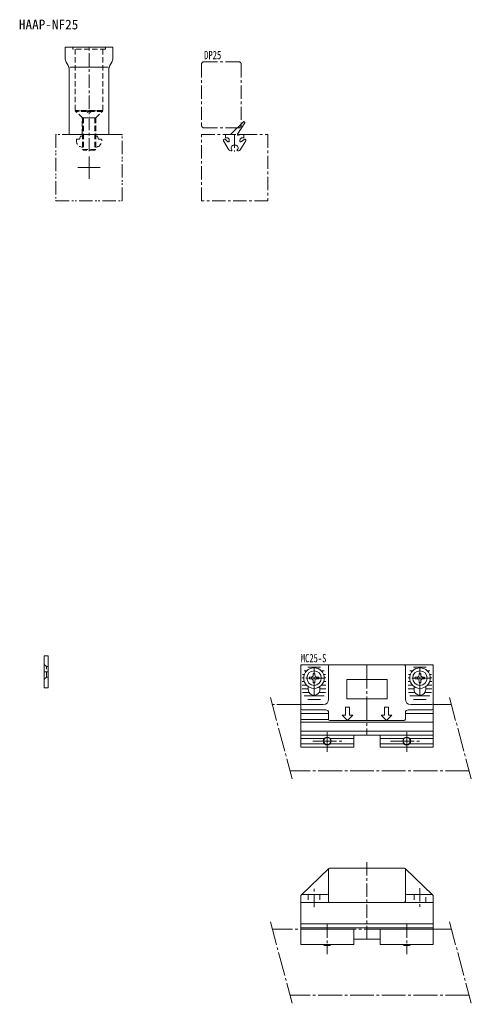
# Model space of a CAD drawing. Units: millimetres on the paper. Extents: x -622 to 995, y -460 to 705.
# Drawn here: x 524.3 to 694.9, y 151.4 to 522.9 of the extents above; entities that cross this region are included whole.
import ezdxf
from ezdxf.enums import TextEntityAlignment as Align

# ---------------------------------------------------------------- set-up
doc = ezdxf.new("R2010")
doc.units = ezdxf.units.MM
for name, pattern in [('CHAIN1', [8, 5, -1, 1, -1]), ('CHAIN2', [12, 9, -1, 1, -1]), ('DASHED2', [3, 2, -1]), ('DOUBLE_CHAIN1', [8.8, 5, -1, 0.6, -0.6, 0.6, -1])]:
    doc.linetypes.add(name, pattern=pattern)
for name, color, linetype, lineweight in [('0-0', 7, 'Continuous', 18), ('0-1', 4, 'Continuous', 18), ('0-2', 7, 'Continuous', 40), ('0-8', 4, 'Continuous', 18)]:
    doc.layers.add(name, color=color, linetype=linetype, lineweight=lineweight)
doc.styles.add('ＭＳ ゴシック', font='')
doc.styles.get('ＭＳ ゴシック').set_extended_font_data('MS Gothic')

msp = doc.modelspace()

# ---------------------------------------------------------------- linework, layer by layer
at = {"layer": '0-0'}
for p, q in [((559.518, 512.5), (559.518, 508.304)), ((541.92, 506.804), (542.616, 505.598)), ((559.116, 506.804), (558.42, 505.598)), ((557.778, 504.902), (543.259, 504.902)), ((558.018, 479.5), (558.018, 504.098)), ((608.859, 484.359), (604, 479.5)), ((606.606, 479.666), (609.338, 483.94)), ((609.311, 484.189), (609.141, 484.359)), ((602, 479.2), (602, 478.5)), ((603.876, 479.5), (602.3, 479.5)), ((609, 478.5), (609, 479.2)), ((601.3, 477.5), (601.3, 477.2)), ((601.327, 477.154), (603.119, 474.05)), ((601.827, 477.7), (601.5, 477.7)), ((602.2, 478.3), (602.5, 478.3)), ((603.5, 477), (603.5, 477.3)), ((605.8, 475.5), (605.2, 475.5)), ((607.5, 477), (607.5, 477.3)), ((607.955, 476.8), (607.7, 476.8)), ((607.881, 474.05), (609.673, 477.154)), ((609.044, 477.653), (608.083, 476.847)), ((608.5, 478.3), (608.8, 478.3)), ((609.5, 477.7), (609.173, 477.7)), ((609.7, 477.2), (609.7, 477.5)), ((606.5, 473.3), (606.5, 473.786)), ((533.587, 282.629), (535.087, 282.629)), ((533.587, 282.629), (533.587, 270.629)), ((535.087, 282.629), (535.087, 270.629)), ((680.5, 279.256), (630.5, 279.256)), ((630.5, 279.256), (630.5, 248.156)), ((641, 278.756), (641, 266.256)), ((670, 266.256), (670, 278.756)), ((680.5, 248.156), (680.5, 279.256)), ((675.8, 275.356), (675.8, 276.006)), ((634.4, 273.956), (633.75, 273.956)), ((533.587, 270.629), (535.087, 270.629)), ((633.3, 269.956), (633.3, 271.06)), ((637.7, 271.06), (637.7, 269.956)), ((673.3, 271.06), (673.3, 269.956)), ((677.7, 269.956), (677.7, 271.06)), ((639, 264.256), (631, 264.256)), ((680, 264.256), (672, 264.256)), ((631, 262.256), (640, 262.256)), ((641, 261.256), (641, 258.756)), ((670, 258.756), (670, 261.256)), ((671, 262.256), (680, 262.256)), ((641.5, 258.256), (669.5, 258.256)), ((680.5, 254.256), (630.5, 254.256)), ((630.5, 252.756), (680.5, 252.756)), ((630.624, 192.329), (641.124, 202.329)), ((641, 202), (641, 190)), ((641.5, 202.5), (669.5, 202.5)), ((680.376, 192.329), (669.876, 202.329)), ((670, 202), (670, 190)), ((630.5, 189.5), (630.5, 192)), ((630.5, 189.5), (680.5, 189.5)), ((680.5, 189.5), (630.5, 189.5)), ((630.5, 189.5), (630.5, 173.7)), ((640.5, 192.5), (631, 192.5)), ((670.5, 192.5), (680, 192.5)), ((680.5, 192), (680.5, 189.5)), ((680.5, 189.5), (680.5, 173.7)), ((650.5, 179.5), (630.5, 179.5)), ((650.5, 179.5), (650.5, 173.7)), ((660.5, 179.5), (660.5, 173.7)), ((660.5, 179.5), (680.5, 179.5)), ((650.5, 173.7), (630.5, 173.7)), ((641.9, 173.7), (641.5, 173.3)), ((660.5, 173.7), (680.5, 173.7)), ((669.5, 173.3), (669.1, 173.7)), ((671.5, 173.3), (669.5, 173.3)), ((671.9, 173.7), (671.5, 173.3))]:
    msp.add_line(p, q, dxfattribs=at)
for points in [[(559.518, 512.5), (541.518, 512.5), (541.518, 508.304)], [(543.018, 504.098), (543.018, 479.5), (558.018, 479.5)], [(608.7, 479.5), (608, 479.5), (606.937, 479.215)], [(601.9, 477.7), (602.973, 476.8), (603.3, 476.8)], [(604.5, 473.786), (604.5, 473.3), (604.418, 473.3)], [(635.8, 275.356), (635.8, 276.006), (635.2, 276.006), (635.2, 275.356)], [(675.8, 276.006), (675.2, 276.006), (675.2, 275.356)], [(633.75, 273.956), (633.75, 274.556), (634.4, 274.556)], [(635.2, 273.156), (635.2, 272.506), (635.8, 272.506), (635.8, 273.156)], [(636.6, 273.956), (637.25, 273.956), (637.25, 274.556), (636.6, 274.556)], [(674.4, 273.956), (673.75, 273.956), (673.75, 274.556), (674.4, 274.556)], [(675.8, 273.156), (675.8, 272.506), (675.2, 272.506), (675.2, 273.156)], [(676.6, 274.556), (677.25, 274.556), (677.25, 273.956), (676.6, 273.956)], [(641.5, 173.3), (639.5, 173.3), (639.1, 173.7)]]:
    msp.add_lwpolyline(points, dxfattribs=at)
for centre, radius in [((635.5, 274.256), 3.88), ((635.5, 274.256), 2.75), ((675.5, 274.256), 3.88), ((675.5, 274.256), 2.75)]:
    msp.add_circle(centre, radius, dxfattribs=at)
for centre, radius, start, end in [((544.518, 508.304), 3, 180, 210), ((540.018, 504.098), 3, 0, 30), ((561.018, 504.098), 3, 150, 180), ((556.518, 508.304), 3, 330, 0), ((609, 484.217), 0.2, 45, 135), ((609.169, 484.048), 0.2, 327.41814, 45), ((602.3, 479.2), 0.3, 90, 180), ((603.876, 479.8), 0.3, 270, 315), ((606.859, 479.505), 0.3, 147.41814, 285), ((608.7, 479.2), 0.3, 0, 90), ((601.5, 477.5), 0.2, 90, 180), ((601.5, 477.254), 0.2, 180, 210), ((601.827, 477.5), 0.2, 50, 90), ((602.2, 478.5), 0.2, 180, 270), ((602.5, 477.3), 1, 0, 90), ((603.045, 477), 0.2, 230, 270), ((603.3, 477), 0.2, 270, 0), ((605.2, 474.5), 1, 90, 225.573), ((605.8, 474.5), 1, 314.427, 90), ((608.5, 477.3), 1, 90, 180), ((607.7, 477), 0.2, 180, 270), ((607.955, 477), 0.2, 270, 310), ((608.8, 478.5), 0.2, 270, 0), ((609.173, 477.5), 0.2, 90, 130), ((609.5, 477.5), 0.2, 0, 90), ((609.5, 477.254), 0.2, 330, 0), ((604.418, 474.8), 1.5, 210, 270), ((606.582, 474.8), 1.5, 270, 330), ((631, 278.756), 0.5, 90, 180), ((641.5, 278.756), 0.5, 90, 180), ((669.5, 278.756), 0.5, 0, 90), ((680, 278.756), 0.5, 0, 90), ((634.4, 275.356), 0.8, 270, 0), ((636.6, 275.356), 0.8, 180, 270), ((674.4, 275.356), 0.8, 270, 0), ((676.6, 275.356), 0.8, 180, 270), ((634.4, 273.156), 0.8, 0, 90), ((636.6, 273.156), 0.8, 90, 180), ((674.4, 273.156), 0.8, 0, 90), ((676.6, 273.156), 0.8, 90, 180), ((635.5, 269.956), 2.2, 180, 210), ((635.5, 269.956), 2.2, 210, 330), ((635.5, 269.956), 2.2, 330, 0), ((675.5, 269.956), 2.2, 180, 210), ((675.5, 269.956), 2.2, 210, 330), ((675.5, 269.956), 2.2, 330, 0), ((631, 264.756), 0.5, 180, 270), ((639, 266.256), 2, 270, 0), ((672, 266.256), 2, 180, 270), ((680, 264.756), 0.5, 270, 0), ((631, 262.756), 0.5, 180, 270), ((640, 261.256), 1, 0, 90), ((671, 261.256), 1, 90, 180), ((680, 262.756), 0.5, 270, 0), ((641.5, 258.756), 0.5, 180, 270), ((669.5, 258.756), 0.5, 270, 0), ((641.5, 202), 0.5, 138.81407, 180), ((641.5, 202), 0.5, 90, 138.81407), ((669.5, 202), 0.5, 41.18593, 90), ((669.5, 202), 0.5, 0, 41.18593), ((631, 192), 0.5, 138.81407, 180), ((631, 192), 0.5, 90, 138.81407), ((640.5, 193), 0.5, 270, 0), ((641.5, 190), 0.5, 180, 270), ((669.5, 190), 0.5, 270, 0), ((670.5, 193), 0.5, 180, 270), ((680, 192), 0.5, 41.18593, 90), ((680, 192), 0.5, 0, 41.18593)]:
    msp.add_arc(centre, radius, start, end, dxfattribs=at)
at = {"layer": '0-1', "linetype": 'DASHED2'}
for p, q in [((544.368, 512.5), (544.368, 511.7)), ((556.668, 511.7), (544.368, 511.7)), ((545.268, 511.7), (545.268, 488.5)), ((555.768, 511.7), (555.768, 488.5)), ((556.668, 512.5), (556.668, 511.7)), ((545.268, 488.5), (555.768, 488.5)), ((548.018, 485.75), (545.268, 488.5)), ((555.518, 488.25), (545.518, 488.25)), ((550.518, 488.55), (549.811, 487.843)), ((550.518, 488.55), (551.225, 487.843)), ((555.518, 488.55), (555.518, 488.25)), ((547.918, 485.85), (553.118, 485.85)), ((547.918, 479.5), (547.918, 485.85)), ((553.118, 485.85), (547.918, 485.85)), ((548.018, 485.75), (548.018, 473.9)), ((548.368, 485.75), (548.368, 473.55)), ((553.018, 485.75), (553.018, 473.9)), ((553.118, 485.85), (553.118, 479.5)), ((546.947, 477.7), (545.771, 477.7)), ((546.947, 477.7), (547.268, 478.9)), ((548.018, 478.9), (547.268, 478.9)), ((553.768, 478.9), (553.018, 478.9)), ((553.768, 478.9), (554.09, 477.7)), ((555.265, 477.7), (554.09, 477.7)), ((547.363, 474.839), (548.018, 474.6)), ((548.018, 473.9), (553.018, 473.9)), ((552.668, 473.55), (553.018, 473.9)), ((553.018, 474.6), (553.673, 474.839)), ((633.3, 192.5), (633.3, 189.5)), ((637.7, 192.5), (637.7, 189.5)), ((673.3, 192.5), (673.3, 189.5)), ((677.7, 189.5), (677.7, 192.5))]:
    msp.add_line(p, q, dxfattribs=at)
at = {"layer": '0-1', "linetype": 'CHAIN1'}
for p, q in [((550.518, 473.182), (550.518, 512.5)), ((593, 506), (593, 483)), ((594, 507), (607, 507)), ((608, 506), (608, 483)), ((607, 482), (594, 482)), ((605.5, 479.5), (605.5, 473.12)), ((533.587, 276.629), (535.087, 276.629)), ((635.5, 267.756), (635.5, 278.136)), ((675.5, 267.756), (675.5, 278.136)), ((639.38, 274.256), (631.62, 274.256)), ((679.38, 274.256), (671.62, 274.256)), ((655.5, 175.7), (655.5, 205.628)), ((635.5, 187.696), (635.5, 195.649)), ((675.5, 194.903), (675.5, 186.951)), ((640.5, 181.171), (640.5, 170.029)), ((670.5, 181.171), (670.5, 170.029))]:
    msp.add_line(p, q, dxfattribs=at)
at = {"layer": '0-1', "linetype": 'CHAIN2'}
for p, q in [((655.5, 279.256), (655.5, 252.756)), ((619.007, 266.979), (627.257, 236.192)), ((630.5, 264.256), (619.737, 264.256)), ((687.39, 264.256), (680.5, 264.256)), ((686.66, 266.979), (694.909, 236.192)), ((640.5, 253.771), (640.5, 246.381)), ((670.5, 253.771), (670.5, 246.381)), ((634.983, 250.456), (647.04, 250.456)), ((664.348, 250.456), (675.627, 250.456)), ((694.089, 239.256), (626.436, 239.256)), ((619.007, 182.224), (627.257, 151.437)), ((686.66, 182.224), (694.909, 151.437)), ((687.39, 179.5), (619.737, 179.5)), ((694.089, 154.5), (626.436, 154.5))]:
    msp.add_line(p, q, dxfattribs=at)
at = {"layer": '0-1'}
for p, q in [((631.881, 275.656), (631.137, 275.656)), ((631.732, 277.016), (632.773, 277.016)), ((633.121, 278.376), (637.879, 278.376)), ((638.227, 277.016), (639.268, 277.016)), ((639.119, 275.656), (639.863, 275.656)), ((671.881, 275.656), (671.137, 275.656)), ((672.773, 277.016), (671.732, 277.016)), ((677.879, 278.376), (673.121, 278.376)), ((679.268, 277.016), (678.227, 277.016)), ((679.119, 275.656), (679.863, 275.656)), ((631.62, 274.296), (631, 274.296)), ((631, 272.936), (631.851, 272.936)), ((632.694, 271.576), (631, 271.576)), ((640, 271.576), (638.306, 271.576)), ((639.149, 272.936), (640, 272.936)), ((640, 274.296), (639.38, 274.296)), ((671.62, 274.296), (671, 274.296)), ((671, 272.936), (671.851, 272.936)), ((672.694, 271.576), (671, 271.576)), ((680, 271.576), (678.306, 271.576)), ((679.149, 272.936), (680, 272.936)), ((680, 274.296), (679.38, 274.296)), ((631, 270.216), (633.3, 270.216)), ((633.595, 268.856), (631.137, 268.856)), ((631.732, 267.496), (639.268, 267.496)), ((639.863, 268.856), (637.405, 268.856)), ((637.7, 270.216), (640, 270.216)), ((671, 270.216), (673.3, 270.216)), ((673.595, 268.856), (671.137, 268.856)), ((671.732, 267.496), (679.268, 267.496)), ((679.863, 268.856), (677.405, 268.856)), ((677.7, 270.216), (680, 270.216)), ((637.879, 266.136), (633.121, 266.136)), ((673.121, 266.136), (677.879, 266.136)), ((641, 260.856), (630.602, 260.856)), ((680.5, 260.856), (670, 260.856)), ((630.5, 258.656), (641.01, 258.656)), ((630.602, 257.656), (680.5, 257.656)), ((630.5, 251.456), (639.382, 251.456)), ((630.5, 249.456), (639.382, 249.456)), ((641.618, 251.456), (650.5, 251.456)), ((641.618, 249.456), (650.5, 249.456)), ((660.5, 251.456), (669.382, 251.456)), ((660.5, 249.456), (669.382, 249.456)), ((671.618, 251.456), (680.5, 251.456)), ((671.618, 249.456), (680.5, 249.456)), ((639.5, 173.7), (639.5, 173.3)), ((641.5, 173.3), (641.5, 173.7)), ((669.5, 173.7), (669.5, 173.3)), ((671.5, 173.3), (671.5, 173.7))]:
    msp.add_line(p, q, dxfattribs=at)
at = {"layer": '0-1', "linetype": 'DASHED2'}
for points in [[(555.518, 488.55), (545.518, 488.55), (545.518, 488.25)], [(548.018, 485.75), (553.018, 485.75), (555.768, 488.5)], [(552.668, 485.75), (552.668, 473.55), (548.368, 473.55), (548.018, 473.9)]]:
    msp.add_lwpolyline(points, dxfattribs=at)
at = {"layer": '0-1', "linetype": 'CHAIN1'}
msp.add_lwpolyline([(593, 479.5), (618, 479.5), (618, 454.5), (593, 454.5)], close=True, dxfattribs=at)
at = {"layer": '0-1'}
for points in [[(647.833, 273.756), (647.833, 266.423), (663.167, 266.423), (663.167, 273.756)], [(647.388, 263.256), (648.888, 263.256), (648.888, 260.256), (650.138, 260.256), (648.138, 258.256), (646.138, 260.256), (647.388, 260.256)], [(664.862, 260.256), (662.862, 258.256), (660.862, 260.256), (662.112, 260.256), (662.112, 263.256), (663.612, 263.256), (663.612, 260.256)]]:
    msp.add_lwpolyline(points, close=True, dxfattribs=at)
for centre, radius in [((640.5, 250.456), 1.5), ((640.5, 250.456), 1.3), ((670.5, 250.456), 1.5), ((670.5, 250.456), 1.3)]:
    msp.add_circle(centre, radius, dxfattribs=at)
at = {"layer": '0-1', "linetype": 'CHAIN1'}
for centre, start, end in [((594, 506), 90, 180), ((607, 506), 0, 90), ((594, 483), 180, 270), ((607, 483), 270, 0)]:
    msp.add_arc(centre, 1, start, end, dxfattribs=at)
at = {"layer": '0-1', "linetype": 'DASHED2'}
for centre, start, end in [((548.218, 477.188), 168.17823, 250), ((552.818, 477.188), 290, 11.82177)]:
    msp.add_arc(centre, 2.5, start, end, dxfattribs=at)
at = {"layer": '0-2', "color": 4, "linetype": 'CHAIN2', "lineweight": 18}
for p, q in [((550.518, 462.75), (550.518, 471.25)), ((546.268, 467), (554.768, 467))]:
    msp.add_line(p, q, dxfattribs=at)
at = {"layer": '0-2', "color": 4, "linetype": 'DASHED2', "lineweight": 18}
for p, q in [((533.587, 279.429), (534.387, 278.629)), ((534.387, 278.629), (535.087, 278.629)), ((534.387, 274.629), (535.087, 274.629))]:
    msp.add_line(p, q, dxfattribs=at)
at = {"layer": '0-2', "color": 4, "linetype": 'DOUBLE_CHAIN1', "lineweight": 18}
msp.add_lwpolyline([(538.018, 454.5), (563.018, 454.5), (563.018, 479.5), (538.018, 479.5)], close=True, dxfattribs=at)
at = {"layer": '0-2', "color": 4, "linetype": 'DASHED2', "lineweight": 18}
msp.add_lwpolyline([(533.587, 273.829), (534.387, 274.629), (534.387, 278.629)], dxfattribs=at)
at = {"layer": '0-8'}
for p, q in [((650.5, 248.156), (650.5, 252.756)), ((660.5, 248.156), (660.5, 252.756)), ((650.5, 248.156), (630.5, 248.156)), ((680.5, 248.156), (660.5, 248.156)), ((630.5, 181.5), (680.5, 181.5)), ((630.5, 180), (680.5, 180)), ((650.5, 175.7), (660.5, 175.7))]:
    msp.add_line(p, q, dxfattribs=at)

# ---------------------------------------------------------------- texts
at = {"layer": '0-0', "style": 'ＭＳ ゴシック'}
msp.add_text('HAAP-NF25', height=3.666, dxfattribs=at).set_placement((524.012, 518.107), align=Align.BOTTOM_LEFT)
at = {"layer": '0-0', "style": 'ＭＳ ゴシック', "width": 0.75}
for s, p in [('DP25', (594, 507)), ('MC25-S', (630.5, 279.256))]:
    msp.add_text(s, height=3.152, dxfattribs=at).set_placement(p, align=Align.BOTTOM_LEFT)

doc.saveas('drawing.dxf')
